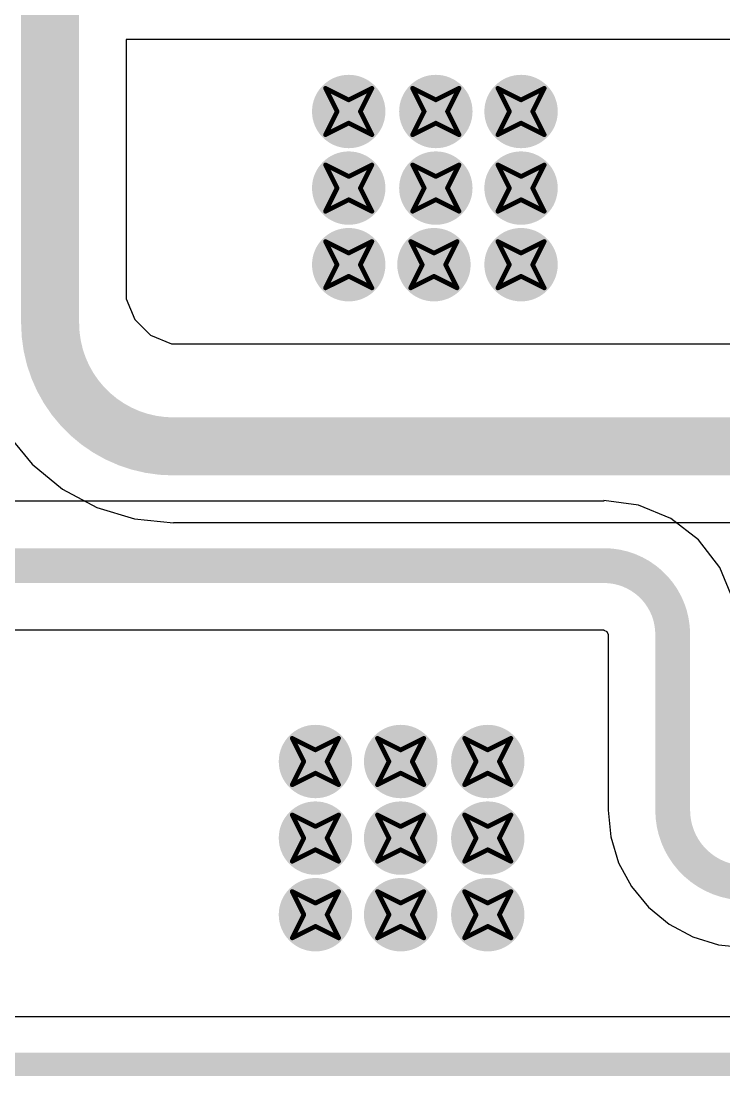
# Model space of a CAD drawing. Header units: inches. Extents: x 0 to 213, y 0 to 212.
# Drawn here: x 1.3803 to 1.6831, y -0.005 to 0.4495 of the extents above; entities that cross this region are included whole.
import ezdxf

# ---------------------------------------------------------------- set-up
doc = ezdxf.new("R2010")
doc.units = ezdxf.units.IN
doc.header["$MEASUREMENT"] = 0
for name, color, linetype in [('Board Outline', 216, 'Continuous'), ('Bottom Layer', 5, 'Continuous'), ('Bottom Solder', 6, 'Continuous'), ('Drill Drawing', 1, 'Continuous'), ('Top Layer', 1, 'Continuous'), ('Top Solder', 216, 'Continuous'), ('Via Holes', 16, 'Continuous')]:
    doc.layers.add(name, color=color, linetype=linetype)

msp = doc.modelspace()

# ---------------------------------------------------------------- hatches: boundary and pattern name
at = {"layer": 'Bottom Layer'}
h = msp.add_hatch(color=5, dxfattribs=at)
edge = h.paths.add_edge_path()
edge.add_arc((1.52143, 0.4105), 0.01181, 0, 360)
h = msp.add_hatch(color=5, dxfattribs=at)
edge = h.paths.add_edge_path()
edge.add_arc((1.55896, 0.4105), 0.01181, 0, 360)
h = msp.add_hatch(color=5, dxfattribs=at)
edge = h.paths.add_edge_path()
edge.add_arc((1.59567, 0.4105), 0.01181, 0, 360)
h = msp.add_hatch(color=5, dxfattribs=at)
edge = h.paths.add_edge_path()
edge.add_arc((1.52143, 0.3775), 0.01181, 0, 360)
h = msp.add_hatch(color=5, dxfattribs=at)
edge = h.paths.add_edge_path()
edge.add_arc((1.55896, 0.3775), 0.01181, 0, 360)
h = msp.add_hatch(color=5, dxfattribs=at)
edge = h.paths.add_edge_path()
edge.add_arc((1.59567, 0.3775), 0.01181, 0, 360)
h = msp.add_hatch(color=5, dxfattribs=at)
edge = h.paths.add_edge_path()
edge.add_arc((1.52143, 0.3445), 0.01181, 0, 360)
h = msp.add_hatch(color=5, dxfattribs=at)
edge = h.paths.add_edge_path()
edge.add_arc((1.55814, 0.3445), 0.01181, 0, 360)
h = msp.add_hatch(color=5, dxfattribs=at)
edge = h.paths.add_edge_path()
edge.add_arc((1.59567, 0.3445), 0.01181, 0, 360)
h = msp.add_hatch(color=5, dxfattribs=at)
edge = h.paths.add_edge_path()
edge.add_arc((1.5071, 0.13045), 0.01181, 0, 360)
h = msp.add_hatch(color=5, dxfattribs=at)
edge = h.paths.add_edge_path()
edge.add_arc((1.5438, 0.13045), 0.01181, 0, 360)
h = msp.add_hatch(color=5, dxfattribs=at)
edge = h.paths.add_edge_path()
edge.add_arc((1.58133, 0.13045), 0.01181, 0, 360)
h = msp.add_hatch(color=5, dxfattribs=at)
edge = h.paths.add_edge_path()
edge.add_arc((1.5071, 0.09745), 0.01181, 0, 360)
h = msp.add_hatch(color=5, dxfattribs=at)
edge = h.paths.add_edge_path()
edge.add_arc((1.5438, 0.09745), 0.01181, 0, 360)
h = msp.add_hatch(color=5, dxfattribs=at)
edge = h.paths.add_edge_path()
edge.add_arc((1.58133, 0.09745), 0.01181, 0, 360)
h = msp.add_hatch(color=5, dxfattribs=at)
edge = h.paths.add_edge_path()
edge.add_arc((1.5071, 0.06445), 0.01181, 0, 360)
h = msp.add_hatch(color=5, dxfattribs=at)
edge = h.paths.add_edge_path()
edge.add_arc((1.5438, 0.06445), 0.01181, 0, 360)
h = msp.add_hatch(color=5, dxfattribs=at)
edge = h.paths.add_edge_path()
edge.add_arc((1.58133, 0.06445), 0.01181, 0, 360)
at = {"layer": 'Bottom Solder'}
h = msp.add_hatch(color=6, dxfattribs=at)
edge = h.paths.add_edge_path()
edge.add_arc((1.52143, 0.4105), 0.01581, 0, 360)
h = msp.add_hatch(color=6, dxfattribs=at)
edge = h.paths.add_edge_path()
edge.add_arc((1.55896, 0.4105), 0.01581, 0, 360)
h = msp.add_hatch(color=6, dxfattribs=at)
edge = h.paths.add_edge_path()
edge.add_arc((1.59567, 0.4105), 0.01581, 0, 360)
h = msp.add_hatch(color=6, dxfattribs=at)
edge = h.paths.add_edge_path()
edge.add_arc((1.52143, 0.3775), 0.01581, 0, 360)
h = msp.add_hatch(color=6, dxfattribs=at)
edge = h.paths.add_edge_path()
edge.add_arc((1.55896, 0.3775), 0.01581, 0, 360)
h = msp.add_hatch(color=6, dxfattribs=at)
edge = h.paths.add_edge_path()
edge.add_arc((1.59567, 0.3775), 0.01581, 0, 360)
h = msp.add_hatch(color=6, dxfattribs=at)
edge = h.paths.add_edge_path()
edge.add_arc((1.52143, 0.3445), 0.01581, 0, 360)
h = msp.add_hatch(color=6, dxfattribs=at)
edge = h.paths.add_edge_path()
edge.add_arc((1.55814, 0.3445), 0.01581, 0, 360)
h = msp.add_hatch(color=6, dxfattribs=at)
edge = h.paths.add_edge_path()
edge.add_arc((1.59567, 0.3445), 0.01581, 0, 360)
h = msp.add_hatch(color=6, dxfattribs=at)
edge = h.paths.add_edge_path()
edge.add_arc((1.5071, 0.13045), 0.01581, 0, 360)
h = msp.add_hatch(color=6, dxfattribs=at)
edge = h.paths.add_edge_path()
edge.add_arc((1.5438, 0.13045), 0.01581, 0, 360)
h = msp.add_hatch(color=6, dxfattribs=at)
edge = h.paths.add_edge_path()
edge.add_arc((1.58133, 0.13045), 0.01581, 0, 360)
h = msp.add_hatch(color=6, dxfattribs=at)
edge = h.paths.add_edge_path()
edge.add_arc((1.5071, 0.09745), 0.01581, 0, 360)
h = msp.add_hatch(color=6, dxfattribs=at)
edge = h.paths.add_edge_path()
edge.add_arc((1.5438, 0.09745), 0.01581, 0, 360)
h = msp.add_hatch(color=6, dxfattribs=at)
edge = h.paths.add_edge_path()
edge.add_arc((1.58133, 0.09745), 0.01581, 0, 360)
h = msp.add_hatch(color=6, dxfattribs=at)
edge = h.paths.add_edge_path()
edge.add_arc((1.5071, 0.06445), 0.01581, 0, 360)
h = msp.add_hatch(color=6, dxfattribs=at)
edge = h.paths.add_edge_path()
edge.add_arc((1.5438, 0.06445), 0.01581, 0, 360)
h = msp.add_hatch(color=6, dxfattribs=at)
edge = h.paths.add_edge_path()
edge.add_arc((1.58133, 0.06445), 0.01581, 0, 360)
at = {"layer": 'Top Layer'}
h = msp.add_hatch(color=1, dxfattribs=at)
edge = h.paths.add_edge_path()
edge.add_arc((1.52143, 0.4105), 0.01181, 0, 360)
h = msp.add_hatch(color=1, dxfattribs=at)
edge = h.paths.add_edge_path()
edge.add_arc((1.55896, 0.4105), 0.01181, 0, 360)
h = msp.add_hatch(color=1, dxfattribs=at)
edge = h.paths.add_edge_path()
edge.add_arc((1.59567, 0.4105), 0.01181, 0, 360)
h = msp.add_hatch(color=1, dxfattribs=at)
edge = h.paths.add_edge_path()
edge.add_arc((1.52143, 0.3775), 0.01181, 0, 360)
h = msp.add_hatch(color=1, dxfattribs=at)
edge = h.paths.add_edge_path()
edge.add_arc((1.55896, 0.3775), 0.01181, 0, 360)
h = msp.add_hatch(color=1, dxfattribs=at)
edge = h.paths.add_edge_path()
edge.add_arc((1.59567, 0.3775), 0.01181, 0, 360)
h = msp.add_hatch(color=1, dxfattribs=at)
edge = h.paths.add_edge_path()
edge.add_arc((1.52143, 0.3445), 0.01181, 0, 360)
h = msp.add_hatch(color=1, dxfattribs=at)
edge = h.paths.add_edge_path()
edge.add_arc((1.55814, 0.3445), 0.01181, 0, 360)
h = msp.add_hatch(color=1, dxfattribs=at)
edge = h.paths.add_edge_path()
edge.add_arc((1.59567, 0.3445), 0.01181, 0, 360)
h = msp.add_hatch(color=1, dxfattribs=at)
edge = h.paths.add_edge_path()
edge.add_arc((1.5071, 0.13045), 0.01181, 0, 360)
h = msp.add_hatch(color=1, dxfattribs=at)
edge = h.paths.add_edge_path()
edge.add_arc((1.5438, 0.13045), 0.01181, 0, 360)
h = msp.add_hatch(color=1, dxfattribs=at)
edge = h.paths.add_edge_path()
edge.add_arc((1.58133, 0.13045), 0.01181, 0, 360)
h = msp.add_hatch(color=1, dxfattribs=at)
edge = h.paths.add_edge_path()
edge.add_arc((1.5071, 0.09745), 0.01181, 0, 360)
h = msp.add_hatch(color=1, dxfattribs=at)
edge = h.paths.add_edge_path()
edge.add_arc((1.5438, 0.09745), 0.01181, 0, 360)
h = msp.add_hatch(color=1, dxfattribs=at)
edge = h.paths.add_edge_path()
edge.add_arc((1.58133, 0.09745), 0.01181, 0, 360)
h = msp.add_hatch(color=1, dxfattribs=at)
edge = h.paths.add_edge_path()
edge.add_arc((1.5071, 0.06445), 0.01181, 0, 360)
h = msp.add_hatch(color=1, dxfattribs=at)
edge = h.paths.add_edge_path()
edge.add_arc((1.5438, 0.06445), 0.01181, 0, 360)
h = msp.add_hatch(color=1, dxfattribs=at)
edge = h.paths.add_edge_path()
edge.add_arc((1.58133, 0.06445), 0.01181, 0, 360)
at = {"layer": 'Top Solder'}
h = msp.add_hatch(color=216, dxfattribs=at)
edge = h.paths.add_edge_path()
edge.add_arc((1.52143, 0.4105), 0.01581, 0, 360)
h = msp.add_hatch(color=216, dxfattribs=at)
edge = h.paths.add_edge_path()
edge.add_arc((1.55896, 0.4105), 0.01581, 0, 360)
h = msp.add_hatch(color=216, dxfattribs=at)
edge = h.paths.add_edge_path()
edge.add_arc((1.59567, 0.4105), 0.01581, 0, 360)
h = msp.add_hatch(color=216, dxfattribs=at)
edge = h.paths.add_edge_path()
edge.add_arc((1.52143, 0.3775), 0.01581, 0, 360)
h = msp.add_hatch(color=216, dxfattribs=at)
edge = h.paths.add_edge_path()
edge.add_arc((1.55896, 0.3775), 0.01581, 0, 360)
h = msp.add_hatch(color=216, dxfattribs=at)
edge = h.paths.add_edge_path()
edge.add_arc((1.59567, 0.3775), 0.01581, 0, 360)
h = msp.add_hatch(color=216, dxfattribs=at)
edge = h.paths.add_edge_path()
edge.add_arc((1.52143, 0.3445), 0.01581, 0, 360)
h = msp.add_hatch(color=216, dxfattribs=at)
edge = h.paths.add_edge_path()
edge.add_arc((1.55814, 0.3445), 0.01581, 0, 360)
h = msp.add_hatch(color=216, dxfattribs=at)
edge = h.paths.add_edge_path()
edge.add_arc((1.59567, 0.3445), 0.01581, 0, 360)
h = msp.add_hatch(color=216, dxfattribs=at)
edge = h.paths.add_edge_path()
edge.add_arc((1.5071, 0.13045), 0.01581, 0, 360)
h = msp.add_hatch(color=216, dxfattribs=at)
edge = h.paths.add_edge_path()
edge.add_arc((1.5438, 0.13045), 0.01581, 0, 360)
h = msp.add_hatch(color=216, dxfattribs=at)
edge = h.paths.add_edge_path()
edge.add_arc((1.58133, 0.13045), 0.01581, 0, 360)
h = msp.add_hatch(color=216, dxfattribs=at)
edge = h.paths.add_edge_path()
edge.add_arc((1.5071, 0.09745), 0.01581, 0, 360)
h = msp.add_hatch(color=216, dxfattribs=at)
edge = h.paths.add_edge_path()
edge.add_arc((1.5438, 0.09745), 0.01581, 0, 360)
h = msp.add_hatch(color=216, dxfattribs=at)
edge = h.paths.add_edge_path()
edge.add_arc((1.58133, 0.09745), 0.01581, 0, 360)
h = msp.add_hatch(color=216, dxfattribs=at)
edge = h.paths.add_edge_path()
edge.add_arc((1.5071, 0.06445), 0.01581, 0, 360)
h = msp.add_hatch(color=216, dxfattribs=at)
edge = h.paths.add_edge_path()
edge.add_arc((1.5438, 0.06445), 0.01581, 0, 360)
h = msp.add_hatch(color=216, dxfattribs=at)
edge = h.paths.add_edge_path()
edge.add_arc((1.58133, 0.06445), 0.01581, 0, 360)
at = {"layer": 'Via Holes'}
h = msp.add_hatch(color=7, dxfattribs=at)
edge = h.paths.add_edge_path()
edge.add_arc((1.52143, 0.4105), 0.00591, 0, 360)
h = msp.add_hatch(color=7, dxfattribs=at)
edge = h.paths.add_edge_path()
edge.add_arc((1.55896, 0.4105), 0.00591, 0, 360)
h = msp.add_hatch(color=7, dxfattribs=at)
edge = h.paths.add_edge_path()
edge.add_arc((1.59567, 0.4105), 0.00591, 0, 360)
h = msp.add_hatch(color=7, dxfattribs=at)
edge = h.paths.add_edge_path()
edge.add_arc((1.52143, 0.3775), 0.00591, 0, 360)
h = msp.add_hatch(color=7, dxfattribs=at)
edge = h.paths.add_edge_path()
edge.add_arc((1.55896, 0.3775), 0.00591, 0, 360)
h = msp.add_hatch(color=7, dxfattribs=at)
edge = h.paths.add_edge_path()
edge.add_arc((1.59567, 0.3775), 0.00591, 0, 360)
h = msp.add_hatch(color=7, dxfattribs=at)
edge = h.paths.add_edge_path()
edge.add_arc((1.52143, 0.3445), 0.00591, 0, 360)
h = msp.add_hatch(color=7, dxfattribs=at)
edge = h.paths.add_edge_path()
edge.add_arc((1.55814, 0.3445), 0.00591, 0, 360)
h = msp.add_hatch(color=7, dxfattribs=at)
edge = h.paths.add_edge_path()
edge.add_arc((1.59567, 0.3445), 0.00591, 0, 360)
h = msp.add_hatch(color=7, dxfattribs=at)
edge = h.paths.add_edge_path()
edge.add_arc((1.5071, 0.13045), 0.00591, 0, 360)
h = msp.add_hatch(color=7, dxfattribs=at)
edge = h.paths.add_edge_path()
edge.add_arc((1.5438, 0.13045), 0.00591, 0, 360)
h = msp.add_hatch(color=7, dxfattribs=at)
edge = h.paths.add_edge_path()
edge.add_arc((1.58133, 0.13045), 0.00591, 0, 360)
h = msp.add_hatch(color=7, dxfattribs=at)
edge = h.paths.add_edge_path()
edge.add_arc((1.5071, 0.09745), 0.00591, 0, 360)
h = msp.add_hatch(color=7, dxfattribs=at)
edge = h.paths.add_edge_path()
edge.add_arc((1.5438, 0.09745), 0.00591, 0, 360)
h = msp.add_hatch(color=7, dxfattribs=at)
edge = h.paths.add_edge_path()
edge.add_arc((1.58133, 0.09745), 0.00591, 0, 360)
h = msp.add_hatch(color=7, dxfattribs=at)
edge = h.paths.add_edge_path()
edge.add_arc((1.5071, 0.06445), 0.00591, 0, 360)
h = msp.add_hatch(color=7, dxfattribs=at)
edge = h.paths.add_edge_path()
edge.add_arc((1.5438, 0.06445), 0.00591, 0, 360)
h = msp.add_hatch(color=7, dxfattribs=at)
edge = h.paths.add_edge_path()
edge.add_arc((1.58133, 0.06445), 0.00591, 0, 360)

# ---------------------------------------------------------------- linework, layer by layer
at = {"layer": 'Board Outline', "const_width": 0.01}
msp.add_lwpolyline([(0, 0), (3.00697, 0)], dxfattribs=at)
at = {"layer": 'Bottom Layer'}
for p, q in [((1.63138, 0.2426), (0.90661, 0.2426)), ((1.64629, 0.24089), (1.63138, 0.24285)), ((1.63138, 0.24285), (1.63138, 0.2426)), ((1.66019, 0.23513), (1.64629, 0.24089)), ((1.67212, 0.22598), (1.66019, 0.23513)), ((1.68127, 0.21405), (1.67212, 0.22598)), ((1.68703, 0.20015), (1.68127, 0.21405)), ((0.90661, 0.18712), (1.63138, 0.18712)), ((1.63138, 0.18712), (1.63138, 0.18699)), ((1.63138, 0.18699), (1.63262, 0.18648)), ((1.63262, 0.18648), (1.63313, 0.18524)), ((1.63313, 0.18524), (1.63326, 0.18524)), ((1.63326, 0.18524), (1.63326, 0.10949)), ((1.63326, 0.10949), (1.63322, 0.10949)), ((1.63322, 0.10949), (1.63435, 0.09795)), ((1.63435, 0.09795), (1.63772, 0.08686)), ((1.63772, 0.08686), (1.64318, 0.07664)), ((1.64318, 0.07664), (1.65053, 0.06768)), ((1.65053, 0.06768), (1.65949, 0.06033)), ((1.65949, 0.06033), (1.66971, 0.05487)), ((1.66971, 0.05487), (1.6808, 0.0515)), ((1.6808, 0.0515), (1.69234, 0.05037)), ((2.81667, 0.02039), (0.1903, 0.02039))]:
    msp.add_line(p, q, dxfattribs=at)
at = {"layer": 'Bottom Layer', "const_width": 0.015}
for points in [[(0.86911, 0.21486), (1.63138, 0.21486)], [(1.661, 0.10949), (1.661, 0.18524)]]:
    msp.add_lwpolyline(points, dxfattribs=at)
at = {"layer": 'Bottom Layer', "const_width": 0.0075}
for points in [[(1.62763, 0.21486, 1), (1.63513, 0.21486, 1)], [(1.62763, 0.21486, 1), (1.63513, 0.21486, 1)], [(1.65725, 0.18524, 1), (1.66475, 0.18524, 1)], [(1.65725, 0.18524, 1), (1.66475, 0.18524, 1)], [(1.65725, 0.10949, 1), (1.66475, 0.10949, 1)], [(1.65725, 0.10949, 1), (1.66475, 0.10949, 1)]]:
    msp.add_lwpolyline(points, format="xyb", close=True, dxfattribs=at)
at = {"layer": 'Bottom Layer', "const_width": 0.015}
for points in [[(1.63138, 0.21486, -0.414214), (1.661, 0.18524)], [(1.69234, 0.07815, -0.414214), (1.661, 0.10949)]]:
    msp.add_lwpolyline(points, format="xyb", dxfattribs=at)
at = {"layer": 'Drill Drawing', "const_width": 0.002}
for points in [[(1.51143, 0.4205), (1.52143, 0.4155)], [(1.51143, 0.4205), (1.51643, 0.4105)], [(1.52143, 0.4155), (1.53143, 0.4205)], [(1.52643, 0.4105), (1.53143, 0.4205)], [(1.54896, 0.4205), (1.55896, 0.4155)], [(1.54896, 0.4205), (1.55396, 0.4105)], [(1.55896, 0.4155), (1.56896, 0.4205)], [(1.56396, 0.4105), (1.56896, 0.4205)], [(1.58567, 0.4205), (1.59567, 0.4155)], [(1.58567, 0.4205), (1.59067, 0.4105)], [(1.59567, 0.4155), (1.60567, 0.4205)], [(1.60067, 0.4105), (1.60567, 0.4205)], [(1.51143, 0.4005), (1.51643, 0.4105)], [(1.52643, 0.4105), (1.53143, 0.4005)], [(1.54896, 0.4005), (1.55396, 0.4105)], [(1.56396, 0.4105), (1.56896, 0.4005)], [(1.58567, 0.4005), (1.59067, 0.4105)], [(1.60067, 0.4105), (1.60567, 0.4005)], [(1.51143, 0.4005), (1.52143, 0.4055)], [(1.52143, 0.4055), (1.53143, 0.4005)], [(1.54896, 0.4005), (1.55896, 0.4055)], [(1.55896, 0.4055), (1.56896, 0.4005)], [(1.58567, 0.4005), (1.59567, 0.4055)], [(1.59567, 0.4055), (1.60567, 0.4005)], [(1.51143, 0.3875), (1.52143, 0.3825)], [(1.51143, 0.3875), (1.51643, 0.3775)], [(1.52143, 0.3825), (1.53143, 0.3875)], [(1.52643, 0.3775), (1.53143, 0.3875)], [(1.54896, 0.3875), (1.55896, 0.3825)], [(1.54896, 0.3875), (1.55396, 0.3775)], [(1.55896, 0.3825), (1.56896, 0.3875)], [(1.56396, 0.3775), (1.56896, 0.3875)], [(1.58567, 0.3875), (1.59567, 0.3825)], [(1.58567, 0.3875), (1.59067, 0.3775)], [(1.59567, 0.3825), (1.60567, 0.3875)], [(1.60067, 0.3775), (1.60567, 0.3875)], [(1.51143, 0.3675), (1.51643, 0.3775)], [(1.52643, 0.3775), (1.53143, 0.3675)], [(1.54896, 0.3675), (1.55396, 0.3775)], [(1.56396, 0.3775), (1.56896, 0.3675)], [(1.58567, 0.3675), (1.59067, 0.3775)], [(1.60067, 0.3775), (1.60567, 0.3675)], [(1.51143, 0.3675), (1.52143, 0.3725)], [(1.52143, 0.3725), (1.53143, 0.3675)], [(1.54896, 0.3675), (1.55896, 0.3725)], [(1.55896, 0.3725), (1.56896, 0.3675)], [(1.58567, 0.3675), (1.59567, 0.3725)], [(1.59567, 0.3725), (1.60567, 0.3675)], [(1.51143, 0.3545), (1.52143, 0.3495)], [(1.51143, 0.3545), (1.51643, 0.3445)], [(1.52143, 0.3495), (1.53143, 0.3545)], [(1.52643, 0.3445), (1.53143, 0.3545)], [(1.54814, 0.3545), (1.55814, 0.3495)], [(1.54814, 0.3545), (1.55314, 0.3445)], [(1.55814, 0.3495), (1.56814, 0.3545)], [(1.56314, 0.3445), (1.56814, 0.3545)], [(1.58567, 0.3545), (1.59567, 0.3495)], [(1.58567, 0.3545), (1.59067, 0.3445)], [(1.59567, 0.3495), (1.60567, 0.3545)], [(1.60067, 0.3445), (1.60567, 0.3545)], [(1.51143, 0.3345), (1.51643, 0.3445)], [(1.52643, 0.3445), (1.53143, 0.3345)], [(1.54814, 0.3345), (1.55314, 0.3445)], [(1.56314, 0.3445), (1.56814, 0.3345)], [(1.58567, 0.3345), (1.59067, 0.3445)], [(1.60067, 0.3445), (1.60567, 0.3345)], [(1.51143, 0.3345), (1.52143, 0.3395)], [(1.52143, 0.3395), (1.53143, 0.3345)], [(1.54814, 0.3345), (1.55814, 0.3395)], [(1.55814, 0.3395), (1.56814, 0.3345)], [(1.58567, 0.3345), (1.59567, 0.3395)], [(1.59567, 0.3395), (1.60567, 0.3345)], [(1.4971, 0.14045), (1.5071, 0.13545)], [(1.4971, 0.14045), (1.5021, 0.13045)], [(1.5071, 0.13545), (1.5171, 0.14045)], [(1.5121, 0.13045), (1.5171, 0.14045)], [(1.5338, 0.14045), (1.5438, 0.13545)], [(1.5338, 0.14045), (1.5388, 0.13045)], [(1.5438, 0.13545), (1.5538, 0.14045)], [(1.5488, 0.13045), (1.5538, 0.14045)], [(1.57133, 0.14045), (1.58133, 0.13545)], [(1.57133, 0.14045), (1.57633, 0.13045)], [(1.58133, 0.13545), (1.59133, 0.14045)], [(1.58633, 0.13045), (1.59133, 0.14045)], [(1.4971, 0.12045), (1.5021, 0.13045)], [(1.5121, 0.13045), (1.5171, 0.12045)], [(1.5338, 0.12045), (1.5388, 0.13045)], [(1.5488, 0.13045), (1.5538, 0.12045)], [(1.57133, 0.12045), (1.57633, 0.13045)], [(1.58633, 0.13045), (1.59133, 0.12045)], [(1.4971, 0.12045), (1.5071, 0.12545)], [(1.5071, 0.12545), (1.5171, 0.12045)], [(1.5338, 0.12045), (1.5438, 0.12545)], [(1.5438, 0.12545), (1.5538, 0.12045)], [(1.57133, 0.12045), (1.58133, 0.12545)], [(1.58133, 0.12545), (1.59133, 0.12045)], [(1.4971, 0.10745), (1.5071, 0.10245)], [(1.4971, 0.10745), (1.5021, 0.09745)], [(1.5071, 0.10245), (1.5171, 0.10745)], [(1.5121, 0.09745), (1.5171, 0.10745)], [(1.5338, 0.10745), (1.5438, 0.10245)], [(1.5338, 0.10745), (1.5388, 0.09745)], [(1.5438, 0.10245), (1.5538, 0.10745)], [(1.5488, 0.09745), (1.5538, 0.10745)], [(1.57133, 0.10745), (1.58133, 0.10245)], [(1.57133, 0.10745), (1.57633, 0.09745)], [(1.58133, 0.10245), (1.59133, 0.10745)], [(1.58633, 0.09745), (1.59133, 0.10745)], [(1.4971, 0.08745), (1.5021, 0.09745)], [(1.5121, 0.09745), (1.5171, 0.08745)], [(1.5338, 0.08745), (1.5388, 0.09745)], [(1.5488, 0.09745), (1.5538, 0.08745)], [(1.57133, 0.08745), (1.57633, 0.09745)], [(1.58633, 0.09745), (1.59133, 0.08745)], [(1.4971, 0.08745), (1.5071, 0.09245)], [(1.5071, 0.09245), (1.5171, 0.08745)], [(1.5338, 0.08745), (1.5438, 0.09245)], [(1.5438, 0.09245), (1.5538, 0.08745)], [(1.57133, 0.08745), (1.58133, 0.09245)], [(1.58133, 0.09245), (1.59133, 0.08745)], [(1.4971, 0.07445), (1.5071, 0.06945)], [(1.4971, 0.07445), (1.5021, 0.06445)], [(1.5071, 0.06945), (1.5171, 0.07445)], [(1.5121, 0.06445), (1.5171, 0.07445)], [(1.5338, 0.07445), (1.5438, 0.06945)], [(1.5338, 0.07445), (1.5388, 0.06445)], [(1.5438, 0.06945), (1.5538, 0.07445)], [(1.5488, 0.06445), (1.5538, 0.07445)], [(1.57133, 0.07445), (1.58133, 0.06945)], [(1.57133, 0.07445), (1.57633, 0.06445)], [(1.58133, 0.06945), (1.59133, 0.07445)], [(1.58633, 0.06445), (1.59133, 0.07445)], [(1.4971, 0.05445), (1.5021, 0.06445)], [(1.5121, 0.06445), (1.5171, 0.05445)], [(1.5338, 0.05445), (1.5388, 0.06445)], [(1.5488, 0.06445), (1.5538, 0.05445)], [(1.57133, 0.05445), (1.57633, 0.06445)], [(1.58633, 0.06445), (1.59133, 0.05445)], [(1.4971, 0.05445), (1.5071, 0.05945)], [(1.5071, 0.05945), (1.5171, 0.05445)], [(1.5338, 0.05445), (1.5438, 0.05945)], [(1.5438, 0.05945), (1.5538, 0.05445)], [(1.57133, 0.05445), (1.58133, 0.05945)], [(1.58133, 0.05945), (1.59133, 0.05445)]]:
    msp.add_lwpolyline(points, dxfattribs=at)
at = {"layer": 'Drill Drawing', "const_width": 0.001}
for points in [[(1.51093, 0.4205, 1), (1.51193, 0.4205, 1)], [(1.51093, 0.4205, 1), (1.51193, 0.4205, 1)], [(1.53093, 0.4205, 1), (1.53193, 0.4205, 1)], [(1.53093, 0.4205, 1), (1.53193, 0.4205, 1)], [(1.54846, 0.4205, 1), (1.54946, 0.4205, 1)], [(1.54846, 0.4205, 1), (1.54946, 0.4205, 1)], [(1.56846, 0.4205, 1), (1.56946, 0.4205, 1)], [(1.56846, 0.4205, 1), (1.56946, 0.4205, 1)], [(1.58517, 0.4205, 1), (1.58617, 0.4205, 1)], [(1.58517, 0.4205, 1), (1.58617, 0.4205, 1)], [(1.60517, 0.4205, 1), (1.60617, 0.4205, 1)], [(1.60517, 0.4205, 1), (1.60617, 0.4205, 1)], [(1.52093, 0.4155, 1), (1.52193, 0.4155, 1)], [(1.52093, 0.4155, 1), (1.52193, 0.4155, 1)], [(1.55846, 0.4155, 1), (1.55946, 0.4155, 1)], [(1.55846, 0.4155, 1), (1.55946, 0.4155, 1)], [(1.59517, 0.4155, 1), (1.59617, 0.4155, 1)], [(1.59517, 0.4155, 1), (1.59617, 0.4155, 1)], [(1.51593, 0.4105, 1), (1.51693, 0.4105, 1)], [(1.51593, 0.4105, 1), (1.51693, 0.4105, 1)], [(1.52593, 0.4105, 1), (1.52693, 0.4105, 1)], [(1.52593, 0.4105, 1), (1.52693, 0.4105, 1)], [(1.55346, 0.4105, 1), (1.55446, 0.4105, 1)], [(1.55346, 0.4105, 1), (1.55446, 0.4105, 1)], [(1.56346, 0.4105, 1), (1.56446, 0.4105, 1)], [(1.56346, 0.4105, 1), (1.56446, 0.4105, 1)], [(1.59017, 0.4105, 1), (1.59117, 0.4105, 1)], [(1.59017, 0.4105, 1), (1.59117, 0.4105, 1)], [(1.60017, 0.4105, 1), (1.60117, 0.4105, 1)], [(1.60017, 0.4105, 1), (1.60117, 0.4105, 1)], [(1.52093, 0.4055, 1), (1.52193, 0.4055, 1)], [(1.52093, 0.4055, 1), (1.52193, 0.4055, 1)], [(1.55846, 0.4055, 1), (1.55946, 0.4055, 1)], [(1.55846, 0.4055, 1), (1.55946, 0.4055, 1)], [(1.59517, 0.4055, 1), (1.59617, 0.4055, 1)], [(1.59517, 0.4055, 1), (1.59617, 0.4055, 1)], [(1.51093, 0.4005, 1), (1.51193, 0.4005, 1)], [(1.51093, 0.4005, 1), (1.51193, 0.4005, 1)], [(1.53093, 0.4005, 1), (1.53193, 0.4005, 1)], [(1.53093, 0.4005, 1), (1.53193, 0.4005, 1)], [(1.54846, 0.4005, 1), (1.54946, 0.4005, 1)], [(1.54846, 0.4005, 1), (1.54946, 0.4005, 1)], [(1.56846, 0.4005, 1), (1.56946, 0.4005, 1)], [(1.56846, 0.4005, 1), (1.56946, 0.4005, 1)], [(1.58517, 0.4005, 1), (1.58617, 0.4005, 1)], [(1.58517, 0.4005, 1), (1.58617, 0.4005, 1)], [(1.60517, 0.4005, 1), (1.60617, 0.4005, 1)], [(1.60517, 0.4005, 1), (1.60617, 0.4005, 1)], [(1.51093, 0.3875, 1), (1.51193, 0.3875, 1)], [(1.51093, 0.3875, 1), (1.51193, 0.3875, 1)], [(1.53093, 0.3875, 1), (1.53193, 0.3875, 1)], [(1.53093, 0.3875, 1), (1.53193, 0.3875, 1)], [(1.54846, 0.3875, 1), (1.54946, 0.3875, 1)], [(1.54846, 0.3875, 1), (1.54946, 0.3875, 1)], [(1.56846, 0.3875, 1), (1.56946, 0.3875, 1)], [(1.56846, 0.3875, 1), (1.56946, 0.3875, 1)], [(1.58517, 0.3875, 1), (1.58617, 0.3875, 1)], [(1.58517, 0.3875, 1), (1.58617, 0.3875, 1)], [(1.60517, 0.3875, 1), (1.60617, 0.3875, 1)], [(1.60517, 0.3875, 1), (1.60617, 0.3875, 1)], [(1.52093, 0.3825, 1), (1.52193, 0.3825, 1)], [(1.52093, 0.3825, 1), (1.52193, 0.3825, 1)], [(1.55846, 0.3825, 1), (1.55946, 0.3825, 1)], [(1.55846, 0.3825, 1), (1.55946, 0.3825, 1)], [(1.59517, 0.3825, 1), (1.59617, 0.3825, 1)], [(1.59517, 0.3825, 1), (1.59617, 0.3825, 1)], [(1.51593, 0.3775, 1), (1.51693, 0.3775, 1)], [(1.51593, 0.3775, 1), (1.51693, 0.3775, 1)], [(1.52593, 0.3775, 1), (1.52693, 0.3775, 1)], [(1.52593, 0.3775, 1), (1.52693, 0.3775, 1)], [(1.55346, 0.3775, 1), (1.55446, 0.3775, 1)], [(1.55346, 0.3775, 1), (1.55446, 0.3775, 1)], [(1.56346, 0.3775, 1), (1.56446, 0.3775, 1)], [(1.56346, 0.3775, 1), (1.56446, 0.3775, 1)], [(1.59017, 0.3775, 1), (1.59117, 0.3775, 1)], [(1.59017, 0.3775, 1), (1.59117, 0.3775, 1)], [(1.60017, 0.3775, 1), (1.60117, 0.3775, 1)], [(1.60017, 0.3775, 1), (1.60117, 0.3775, 1)], [(1.52093, 0.3725, 1), (1.52193, 0.3725, 1)], [(1.52093, 0.3725, 1), (1.52193, 0.3725, 1)], [(1.55846, 0.3725, 1), (1.55946, 0.3725, 1)], [(1.55846, 0.3725, 1), (1.55946, 0.3725, 1)], [(1.59517, 0.3725, 1), (1.59617, 0.3725, 1)], [(1.59517, 0.3725, 1), (1.59617, 0.3725, 1)], [(1.51093, 0.3675, 1), (1.51193, 0.3675, 1)], [(1.51093, 0.3675, 1), (1.51193, 0.3675, 1)], [(1.53093, 0.3675, 1), (1.53193, 0.3675, 1)], [(1.53093, 0.3675, 1), (1.53193, 0.3675, 1)], [(1.54846, 0.3675, 1), (1.54946, 0.3675, 1)], [(1.54846, 0.3675, 1), (1.54946, 0.3675, 1)], [(1.56846, 0.3675, 1), (1.56946, 0.3675, 1)], [(1.56846, 0.3675, 1), (1.56946, 0.3675, 1)], [(1.58517, 0.3675, 1), (1.58617, 0.3675, 1)], [(1.58517, 0.3675, 1), (1.58617, 0.3675, 1)], [(1.60517, 0.3675, 1), (1.60617, 0.3675, 1)], [(1.60517, 0.3675, 1), (1.60617, 0.3675, 1)], [(1.51093, 0.3545, 1), (1.51193, 0.3545, 1)], [(1.51093, 0.3545, 1), (1.51193, 0.3545, 1)], [(1.53093, 0.3545, 1), (1.53193, 0.3545, 1)], [(1.53093, 0.3545, 1), (1.53193, 0.3545, 1)], [(1.54764, 0.3545, 1), (1.54864, 0.3545, 1)], [(1.54764, 0.3545, 1), (1.54864, 0.3545, 1)], [(1.56764, 0.3545, 1), (1.56864, 0.3545, 1)], [(1.56764, 0.3545, 1), (1.56864, 0.3545, 1)], [(1.58517, 0.3545, 1), (1.58617, 0.3545, 1)], [(1.58517, 0.3545, 1), (1.58617, 0.3545, 1)], [(1.60517, 0.3545, 1), (1.60617, 0.3545, 1)], [(1.60517, 0.3545, 1), (1.60617, 0.3545, 1)], [(1.52093, 0.3495, 1), (1.52193, 0.3495, 1)], [(1.52093, 0.3495, 1), (1.52193, 0.3495, 1)], [(1.55764, 0.3495, 1), (1.55864, 0.3495, 1)], [(1.55764, 0.3495, 1), (1.55864, 0.3495, 1)], [(1.59517, 0.3495, 1), (1.59617, 0.3495, 1)], [(1.59517, 0.3495, 1), (1.59617, 0.3495, 1)], [(1.51593, 0.3445, 1), (1.51693, 0.3445, 1)], [(1.51593, 0.3445, 1), (1.51693, 0.3445, 1)], [(1.52593, 0.3445, 1), (1.52693, 0.3445, 1)], [(1.52593, 0.3445, 1), (1.52693, 0.3445, 1)], [(1.55264, 0.3445, 1), (1.55364, 0.3445, 1)], [(1.55264, 0.3445, 1), (1.55364, 0.3445, 1)], [(1.56264, 0.3445, 1), (1.56364, 0.3445, 1)], [(1.56264, 0.3445, 1), (1.56364, 0.3445, 1)], [(1.59017, 0.3445, 1), (1.59117, 0.3445, 1)], [(1.59017, 0.3445, 1), (1.59117, 0.3445, 1)], [(1.60017, 0.3445, 1), (1.60117, 0.3445, 1)], [(1.60017, 0.3445, 1), (1.60117, 0.3445, 1)], [(1.52093, 0.3395, 1), (1.52193, 0.3395, 1)], [(1.52093, 0.3395, 1), (1.52193, 0.3395, 1)], [(1.55764, 0.3395, 1), (1.55864, 0.3395, 1)], [(1.55764, 0.3395, 1), (1.55864, 0.3395, 1)], [(1.59517, 0.3395, 1), (1.59617, 0.3395, 1)], [(1.59517, 0.3395, 1), (1.59617, 0.3395, 1)], [(1.51093, 0.3345, 1), (1.51193, 0.3345, 1)], [(1.51093, 0.3345, 1), (1.51193, 0.3345, 1)], [(1.53093, 0.3345, 1), (1.53193, 0.3345, 1)], [(1.53093, 0.3345, 1), (1.53193, 0.3345, 1)], [(1.54764, 0.3345, 1), (1.54864, 0.3345, 1)], [(1.54764, 0.3345, 1), (1.54864, 0.3345, 1)], [(1.56764, 0.3345, 1), (1.56864, 0.3345, 1)], [(1.56764, 0.3345, 1), (1.56864, 0.3345, 1)], [(1.58517, 0.3345, 1), (1.58617, 0.3345, 1)], [(1.58517, 0.3345, 1), (1.58617, 0.3345, 1)], [(1.60517, 0.3345, 1), (1.60617, 0.3345, 1)], [(1.60517, 0.3345, 1), (1.60617, 0.3345, 1)], [(1.4966, 0.14045, 1), (1.4976, 0.14045, 1)], [(1.4966, 0.14045, 1), (1.4976, 0.14045, 1)], [(1.5166, 0.14045, 1), (1.5176, 0.14045, 1)], [(1.5166, 0.14045, 1), (1.5176, 0.14045, 1)], [(1.5333, 0.14045, 1), (1.5343, 0.14045, 1)], [(1.5333, 0.14045, 1), (1.5343, 0.14045, 1)], [(1.5533, 0.14045, 1), (1.5543, 0.14045, 1)], [(1.5533, 0.14045, 1), (1.5543, 0.14045, 1)], [(1.57083, 0.14045, 1), (1.57183, 0.14045, 1)], [(1.57083, 0.14045, 1), (1.57183, 0.14045, 1)], [(1.59083, 0.14045, 1), (1.59183, 0.14045, 1)], [(1.59083, 0.14045, 1), (1.59183, 0.14045, 1)], [(1.5066, 0.13545, 1), (1.5076, 0.13545, 1)], [(1.5066, 0.13545, 1), (1.5076, 0.13545, 1)], [(1.5433, 0.13545, 1), (1.5443, 0.13545, 1)], [(1.5433, 0.13545, 1), (1.5443, 0.13545, 1)], [(1.58083, 0.13545, 1), (1.58183, 0.13545, 1)], [(1.58083, 0.13545, 1), (1.58183, 0.13545, 1)], [(1.5016, 0.13045, 1), (1.5026, 0.13045, 1)], [(1.5016, 0.13045, 1), (1.5026, 0.13045, 1)], [(1.5116, 0.13045, 1), (1.5126, 0.13045, 1)], [(1.5116, 0.13045, 1), (1.5126, 0.13045, 1)], [(1.5383, 0.13045, 1), (1.5393, 0.13045, 1)], [(1.5383, 0.13045, 1), (1.5393, 0.13045, 1)], [(1.5483, 0.13045, 1), (1.5493, 0.13045, 1)], [(1.5483, 0.13045, 1), (1.5493, 0.13045, 1)], [(1.57583, 0.13045, 1), (1.57683, 0.13045, 1)], [(1.57583, 0.13045, 1), (1.57683, 0.13045, 1)], [(1.58583, 0.13045, 1), (1.58683, 0.13045, 1)], [(1.58583, 0.13045, 1), (1.58683, 0.13045, 1)], [(1.5066, 0.12545, 1), (1.5076, 0.12545, 1)], [(1.5066, 0.12545, 1), (1.5076, 0.12545, 1)], [(1.5433, 0.12545, 1), (1.5443, 0.12545, 1)], [(1.5433, 0.12545, 1), (1.5443, 0.12545, 1)], [(1.58083, 0.12545, 1), (1.58183, 0.12545, 1)], [(1.58083, 0.12545, 1), (1.58183, 0.12545, 1)], [(1.4966, 0.12045, 1), (1.4976, 0.12045, 1)], [(1.4966, 0.12045, 1), (1.4976, 0.12045, 1)], [(1.5166, 0.12045, 1), (1.5176, 0.12045, 1)], [(1.5166, 0.12045, 1), (1.5176, 0.12045, 1)], [(1.5333, 0.12045, 1), (1.5343, 0.12045, 1)], [(1.5333, 0.12045, 1), (1.5343, 0.12045, 1)], [(1.5533, 0.12045, 1), (1.5543, 0.12045, 1)], [(1.5533, 0.12045, 1), (1.5543, 0.12045, 1)], [(1.57083, 0.12045, 1), (1.57183, 0.12045, 1)], [(1.57083, 0.12045, 1), (1.57183, 0.12045, 1)], [(1.59083, 0.12045, 1), (1.59183, 0.12045, 1)], [(1.59083, 0.12045, 1), (1.59183, 0.12045, 1)], [(1.4966, 0.10745, 1), (1.4976, 0.10745, 1)], [(1.4966, 0.10745, 1), (1.4976, 0.10745, 1)], [(1.5166, 0.10745, 1), (1.5176, 0.10745, 1)], [(1.5166, 0.10745, 1), (1.5176, 0.10745, 1)], [(1.5333, 0.10745, 1), (1.5343, 0.10745, 1)], [(1.5333, 0.10745, 1), (1.5343, 0.10745, 1)], [(1.5533, 0.10745, 1), (1.5543, 0.10745, 1)], [(1.5533, 0.10745, 1), (1.5543, 0.10745, 1)], [(1.57083, 0.10745, 1), (1.57183, 0.10745, 1)], [(1.57083, 0.10745, 1), (1.57183, 0.10745, 1)], [(1.59083, 0.10745, 1), (1.59183, 0.10745, 1)], [(1.59083, 0.10745, 1), (1.59183, 0.10745, 1)], [(1.5066, 0.10245, 1), (1.5076, 0.10245, 1)], [(1.5066, 0.10245, 1), (1.5076, 0.10245, 1)], [(1.5433, 0.10245, 1), (1.5443, 0.10245, 1)], [(1.5433, 0.10245, 1), (1.5443, 0.10245, 1)], [(1.58083, 0.10245, 1), (1.58183, 0.10245, 1)], [(1.58083, 0.10245, 1), (1.58183, 0.10245, 1)], [(1.5016, 0.09745, 1), (1.5026, 0.09745, 1)], [(1.5016, 0.09745, 1), (1.5026, 0.09745, 1)], [(1.5116, 0.09745, 1), (1.5126, 0.09745, 1)], [(1.5116, 0.09745, 1), (1.5126, 0.09745, 1)], [(1.5383, 0.09745, 1), (1.5393, 0.09745, 1)], [(1.5383, 0.09745, 1), (1.5393, 0.09745, 1)], [(1.5483, 0.09745, 1), (1.5493, 0.09745, 1)], [(1.5483, 0.09745, 1), (1.5493, 0.09745, 1)], [(1.57583, 0.09745, 1), (1.57683, 0.09745, 1)], [(1.57583, 0.09745, 1), (1.57683, 0.09745, 1)], [(1.58583, 0.09745, 1), (1.58683, 0.09745, 1)], [(1.58583, 0.09745, 1), (1.58683, 0.09745, 1)], [(1.5066, 0.09245, 1), (1.5076, 0.09245, 1)], [(1.5066, 0.09245, 1), (1.5076, 0.09245, 1)], [(1.5433, 0.09245, 1), (1.5443, 0.09245, 1)], [(1.5433, 0.09245, 1), (1.5443, 0.09245, 1)], [(1.58083, 0.09245, 1), (1.58183, 0.09245, 1)], [(1.58083, 0.09245, 1), (1.58183, 0.09245, 1)], [(1.4966, 0.08745, 1), (1.4976, 0.08745, 1)], [(1.4966, 0.08745, 1), (1.4976, 0.08745, 1)], [(1.5166, 0.08745, 1), (1.5176, 0.08745, 1)], [(1.5166, 0.08745, 1), (1.5176, 0.08745, 1)], [(1.5333, 0.08745, 1), (1.5343, 0.08745, 1)], [(1.5333, 0.08745, 1), (1.5343, 0.08745, 1)], [(1.5533, 0.08745, 1), (1.5543, 0.08745, 1)], [(1.5533, 0.08745, 1), (1.5543, 0.08745, 1)], [(1.57083, 0.08745, 1), (1.57183, 0.08745, 1)], [(1.57083, 0.08745, 1), (1.57183, 0.08745, 1)], [(1.59083, 0.08745, 1), (1.59183, 0.08745, 1)], [(1.59083, 0.08745, 1), (1.59183, 0.08745, 1)], [(1.4966, 0.07445, 1), (1.4976, 0.07445, 1)], [(1.4966, 0.07445, 1), (1.4976, 0.07445, 1)], [(1.5166, 0.07445, 1), (1.5176, 0.07445, 1)], [(1.5166, 0.07445, 1), (1.5176, 0.07445, 1)], [(1.5333, 0.07445, 1), (1.5343, 0.07445, 1)], [(1.5333, 0.07445, 1), (1.5343, 0.07445, 1)], [(1.5533, 0.07445, 1), (1.5543, 0.07445, 1)], [(1.5533, 0.07445, 1), (1.5543, 0.07445, 1)], [(1.57083, 0.07445, 1), (1.57183, 0.07445, 1)], [(1.57083, 0.07445, 1), (1.57183, 0.07445, 1)], [(1.59083, 0.07445, 1), (1.59183, 0.07445, 1)], [(1.59083, 0.07445, 1), (1.59183, 0.07445, 1)], [(1.5066, 0.06945, 1), (1.5076, 0.06945, 1)], [(1.5066, 0.06945, 1), (1.5076, 0.06945, 1)], [(1.5433, 0.06945, 1), (1.5443, 0.06945, 1)], [(1.5433, 0.06945, 1), (1.5443, 0.06945, 1)], [(1.58083, 0.06945, 1), (1.58183, 0.06945, 1)], [(1.58083, 0.06945, 1), (1.58183, 0.06945, 1)], [(1.5016, 0.06445, 1), (1.5026, 0.06445, 1)], [(1.5016, 0.06445, 1), (1.5026, 0.06445, 1)], [(1.5116, 0.06445, 1), (1.5126, 0.06445, 1)], [(1.5116, 0.06445, 1), (1.5126, 0.06445, 1)], [(1.5383, 0.06445, 1), (1.5393, 0.06445, 1)], [(1.5383, 0.06445, 1), (1.5393, 0.06445, 1)], [(1.5483, 0.06445, 1), (1.5493, 0.06445, 1)], [(1.5483, 0.06445, 1), (1.5493, 0.06445, 1)], [(1.57583, 0.06445, 1), (1.57683, 0.06445, 1)], [(1.57583, 0.06445, 1), (1.57683, 0.06445, 1)], [(1.58583, 0.06445, 1), (1.58683, 0.06445, 1)], [(1.58583, 0.06445, 1), (1.58683, 0.06445, 1)], [(1.5066, 0.05945, 1), (1.5076, 0.05945, 1)], [(1.5066, 0.05945, 1), (1.5076, 0.05945, 1)], [(1.5433, 0.05945, 1), (1.5443, 0.05945, 1)], [(1.5433, 0.05945, 1), (1.5443, 0.05945, 1)], [(1.58083, 0.05945, 1), (1.58183, 0.05945, 1)], [(1.58083, 0.05945, 1), (1.58183, 0.05945, 1)], [(1.4966, 0.05445, 1), (1.4976, 0.05445, 1)], [(1.4966, 0.05445, 1), (1.4976, 0.05445, 1)], [(1.5166, 0.05445, 1), (1.5176, 0.05445, 1)], [(1.5166, 0.05445, 1), (1.5176, 0.05445, 1)], [(1.5333, 0.05445, 1), (1.5343, 0.05445, 1)], [(1.5333, 0.05445, 1), (1.5343, 0.05445, 1)], [(1.5533, 0.05445, 1), (1.5543, 0.05445, 1)], [(1.5533, 0.05445, 1), (1.5543, 0.05445, 1)], [(1.57083, 0.05445, 1), (1.57183, 0.05445, 1)], [(1.57083, 0.05445, 1), (1.57183, 0.05445, 1)], [(1.59083, 0.05445, 1), (1.59183, 0.05445, 1)], [(1.59083, 0.05445, 1), (1.59183, 0.05445, 1)]]:
    msp.add_lwpolyline(points, format="xyb", close=True, dxfattribs=at)
at = {"layer": 'Top Layer'}
for p, q in [((1.99121, 0.44145), (1.42558, 0.44145)), ((1.42558, 0.44145), (1.42558, 0.33469)), ((1.42558, 0.33469), (1.42558, 0.32986)), ((1.42558, 0.32986), (1.42927, 0.32094)), ((1.42927, 0.32094), (1.4361, 0.31411)), ((1.4361, 0.31411), (1.44502, 0.31041)), ((1.44502, 0.31041), (1.44985, 0.31041)), ((1.44985, 0.31041), (1.44985, 0.31041)), ((1.44985, 0.31041), (1.99121, 0.31041)), ((1.37438, 0.27153), (1.38508, 0.2585)), ((1.38508, 0.2585), (1.39811, 0.2478)), ((1.39811, 0.2478), (1.41299, 0.23985)), ((1.41299, 0.23985), (1.42913, 0.23495)), ((1.42913, 0.23495), (1.44591, 0.2333)), ((1.44591, 0.2333), (1.44591, 0.23343)), ((1.44591, 0.23343), (2.07406, 0.23343)), ((2.81667, 0.02039), (0.1903, 0.02039))]:
    msp.add_line(p, q, dxfattribs=at)
at = {"layer": 'Top Layer', "const_width": 0.025}
for points in [[(1.3928, 0.31933), (1.3928, 0.69928)], [(1.44591, 0.26621), (2.07406, 0.26621)]]:
    msp.add_lwpolyline(points, dxfattribs=at)
at = {"layer": 'Top Layer', "const_width": 0.0125}
for points in [[(1.38655, 0.31933, 1), (1.39905, 0.31933, 1)], [(1.38655, 0.31933, 1), (1.39905, 0.31933, 1)], [(1.43966, 0.26621, 1), (1.45216, 0.26621, 1)], [(1.43966, 0.26621, 1), (1.45216, 0.26621, 1)]]:
    msp.add_lwpolyline(points, format="xyb", close=True, dxfattribs=at)
at = {"layer": 'Top Layer', "const_width": 0.025}
msp.add_lwpolyline([(1.44591, 0.26621, -0.414214), (1.3928, 0.31933)], format="xyb", dxfattribs=at)

doc.saveas('drawing.dxf')
